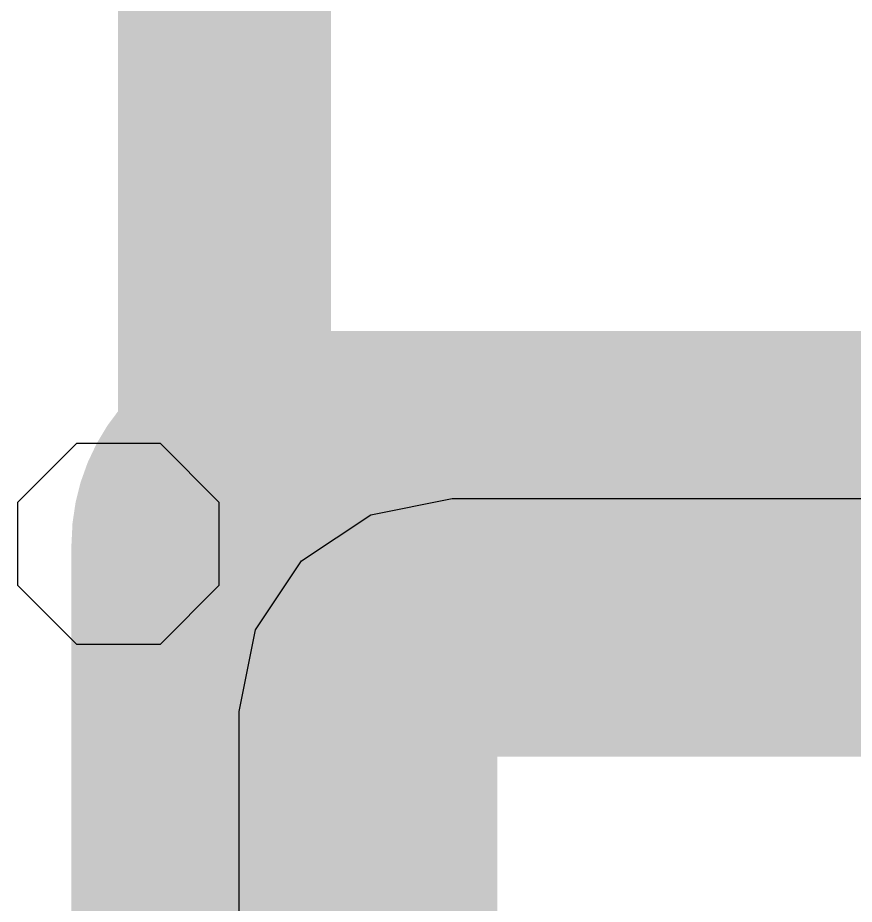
# Model space of a CAD drawing. Header units: inches. Extents: x -3 to 117, y 0 to 53.
# Drawn here: x -0.123 to 0.376, y 35.246 to 35.775 of the extents above; entities that cross this region are included whole.
import ezdxf

# ---------------------------------------------------------------- set-up
doc = ezdxf.new("R2010")
doc.units = ezdxf.units.IN
for name, color, linetype in [('Mechanical 1', 6, 'Continuous'), ('Mechanical 2', 216, 'Continuous'), ('Mechanical 6', 56, 'Continuous'), ('Mechanical 8', 56, 'Continuous'), ('Top Overlay', 2, 'Continuous')]:
    doc.layers.add(name, color=color, linetype=linetype)

# ---------------------------------------------------------------- blocks, each defined once
blk = doc.blocks.new('CONN_TH_3P_P2_00_TE_292253_3_52')
at = {"layer": 'Mechanical 2'}
for p, q in [((-4.22697, -6.89999), (-4.22697, -0.1)), ((-4.2173, -6.94859), (-4.22697, -6.89999)), ((-4.18977, -6.98979), (-4.2173, -6.94859)), ((-4.14857, -7.01732), (-4.18977, -6.98979)), ((-4.09997, -7.02699), (-4.14857, -7.01732)), ((3.50002, -7.02699), (-4.09997, -7.02699))]:
    blk.add_line(p, q, dxfattribs=at)
at = {"layer": 'Mechanical 6'}
for points in [[(-4.19994, -7.09905, 0.0508, 0.0508, 0), (-4.19994, 1.70094, 0.0508, 0.0508, 0)], [(3.60004, -7.09905, 0.0508, 0.0508, 0), (-4.19994, -7.09905, 0.0508, 0.0508, 0)]]:
    blk.add_lwpolyline(points, format="xyseb", dxfattribs=at)
blk.add_lwpolyline([(-4.21264, -7.09905, 0.0254, 0.0254, 1), (-4.18724, -7.09905, 0.0254, 0.0254, 1)], format="xyseb", close=True, dxfattribs=at)
blk.add_lwpolyline([(-4.21264, -7.09905, 0.0254, 0.0254, 1), (-4.18724, -7.09905, 0.0254, 0.0254, 1)], format="xyseb", close=True, dxfattribs=at)
at = {"layer": 'Mechanical 8'}
for p, q in [((-4.25994, -7.0742), (-4.22479, -7.03905)), ((-4.22479, -7.03905), (-4.17509, -7.03905)), ((-4.17509, -7.03905), (-4.13995, -7.0742)), ((-4.25994, -7.09905), (-4.25994, -7.0742)), ((-4.13995, -7.0742), (-4.13995, -7.09905)), ((-4.25994, -7.1239), (-4.25994, -7.09905)), ((-4.13995, -7.09905), (-4.13995, -7.1239)), ((-4.13995, -7.09905), (-4.13995, -7.09905)), ((-4.13995, -7.09905), (-4.13995, -7.09905)), ((-4.22479, -7.15904), (-4.25994, -7.1239)), ((-4.13995, -7.1239), (-4.17509, -7.15904)), ((-4.17509, -7.15904), (-4.22479, -7.15904))]:
    blk.add_line(p, q, dxfattribs=at)
at = {"layer": 'Top Overlay'}
for points in [[(-4.19989, -6.99999, 0.254, 0.254, 0), (-4.19989, 0, 0.254, 0.254, 0)], [(3.6002, -6.99999, 0.254, 0.254, 0), (-4.19989, -6.99999, 0.254, 0.254, 0)]]:
    blk.add_lwpolyline(points, format="xyseb", dxfattribs=at)
blk.add_lwpolyline([(-4.26339, -6.99999, 0.127, 0.127, 1), (-4.13639, -6.99999, 0.127, 0.127, 1)], format="xyseb", close=True, dxfattribs=at)
blk.add_lwpolyline([(-4.26339, -6.99999, 0.127, 0.127, 1), (-4.13639, -6.99999, 0.127, 0.127, 1)], format="xyseb", close=True, dxfattribs=at)

msp = doc.modelspace()

# ---------------------------------------------------------------- linework, layer by layer
at = {"layer": 'Mechanical 1'}
msp.add_lwpolyline([(0, 0.96048, 0.127, 0.127, 0), (0, 52.3265, 0.127, 0.127, 0)], format="xyseb", dxfattribs=at)

# ---------------------------------------------------------------- block references
at = {"rotation": 270}
msp.add_blockref('CONN_TH_3P_P2_00_TE_292253_3_52', (7.0358, 31.26082), dxfattribs=at)

doc.saveas('drawing.dxf')
